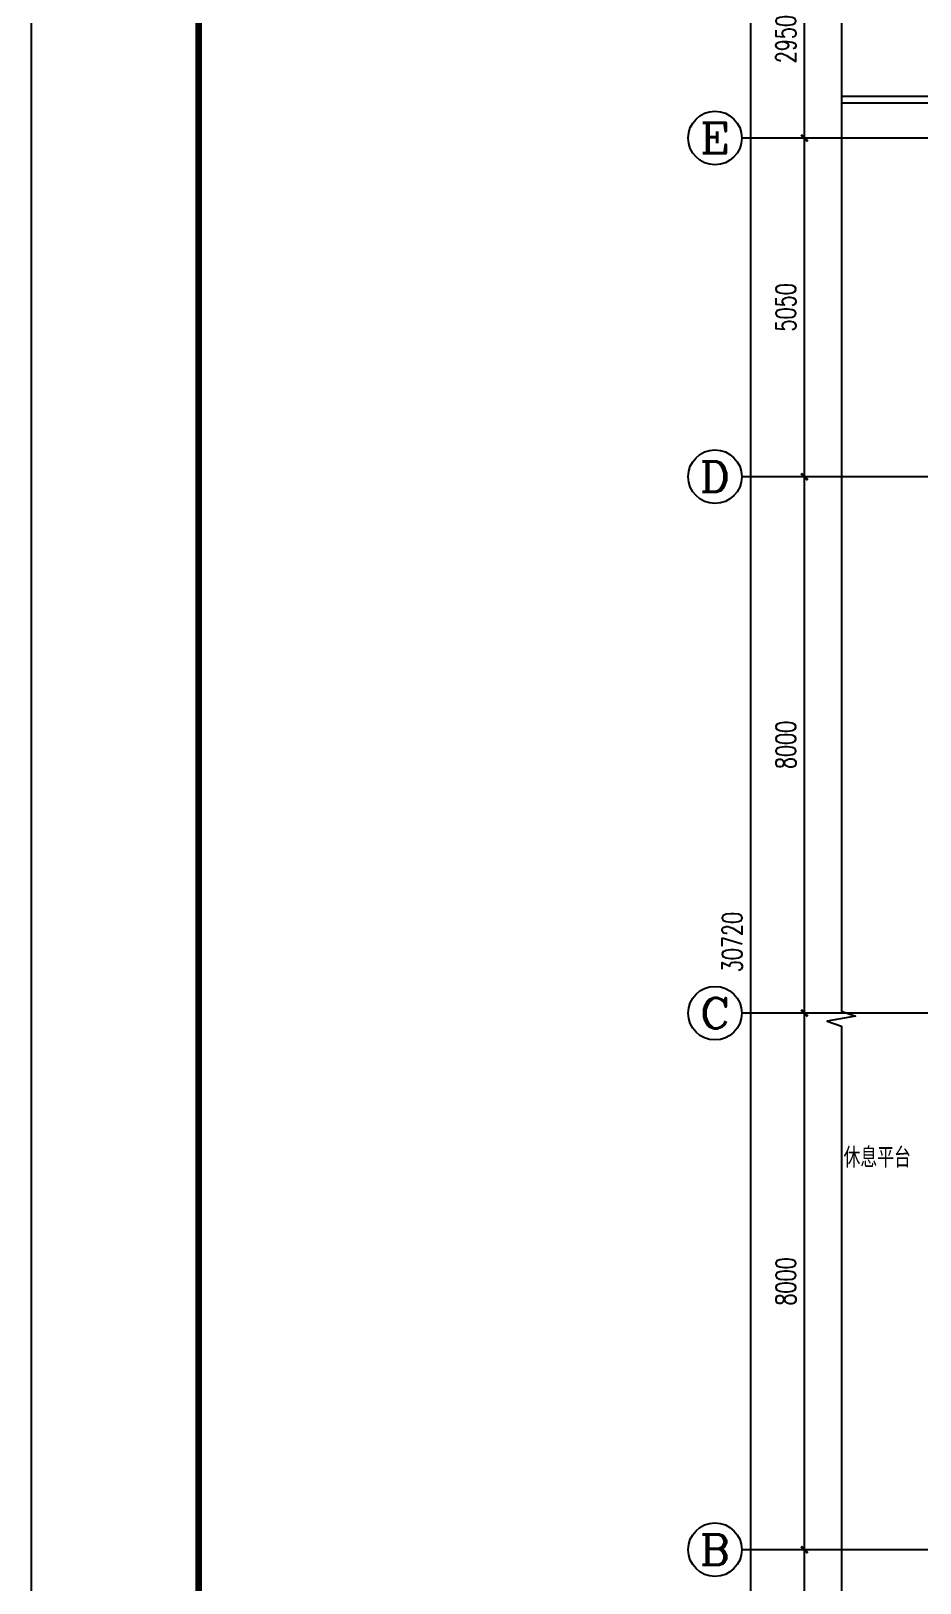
# Model space of a CAD drawing. Extents: x 2297255 to 2381355, y -608375 to -364775.
# Drawn here: x 2297255 to 2310503, y -522430 to -499288 of the extents above; entities that cross this region are included whole.
import ezdxf
from ezdxf.enums import TextEntityAlignment as Align

# ---------------------------------------------------------------- set-up
doc = ezdxf.new("R2010")
doc.units = 0
doc.header["$LTSCALE"] = 1000
doc.header["$MEASUREMENT"] = 0
doc.layers.add('A-FLOR-IDEN', color=7, linetype='Continuous', lineweight=20)
for name, color, linetype in [('AXIS', 3, 'Continuous'), ('AXIS_TEXT', 7, 'Continuous'), ('DIM_SYMB', 3, 'Continuous'), ('PUB_DIM', 3, 'Continuous'), ('TK', 4, 'Continuous')]:
    doc.layers.add(name, color=color, linetype=linetype)
doc.styles.add('_TCH_AXIS', font='COMPLEX', dxfattribs={"bigfont": 'GBCBIG'})
doc.styles.add('_TCH_DIM_T3', font='SIMPLEX', dxfattribs={"width": 0.705882, "bigfont": 'GBCBIG'})
doc.styles.add('COMPLEX', font='COMPLEX')
doc.styles.add('HZTXT1', font='romans.shx', dxfattribs={"width": 0.7, "bigfont": 'GBHZFS.SHX'})
doc.styles.add('ROS', font='simhei.ttf', dxfattribs={"width": 0.7})
doc.styles.get("Standard").update_dxf_attribs({"font": 'gbenor.shx', "bigfont": 'gbcbig.shx'})
doc.dimstyles.new('_TCH_ARCH&&100', dxfattribs={"dimtxt": 297.5, "dimasz": 100, "dimexe": 250, "dimexo": 300, "dimgap": 126.25, "dimtad": 1, "dimdec": 0, "dimzin": 0, "dimdsep": 46, "dimtxsty": '_TCH_DIM_T3', "dimblk": 'ARCHTICK', "dimcen": 0.09, "dimclrt": 7, "dimazin": 2, "dimtfac": 1, "dimtdec": 0, "dimtix": 1, "dimtmove": 2, "dimatfit": 3, "dimfxl": 30, "dimtolj": 1, "dimtzin": 0, "dimarcsym": 0})

# ---------------------------------------------------------------- blocks, each defined once
blk = doc.blocks.new('_ArchTick')
at = {"color": 0, "linetype": 'ByBlock', "const_width": 0.4}
blk.add_lwpolyline([(-0.5, -0.5), (0.5, 0.5)], dxfattribs=at)
blk = doc.blocks.new('*D32')
at = {"layer": 'Defpoints', "color": 0, "transparency": 16777216}
for p in [(-37568, 22506), (-36236, 22506), (-36236, 19556)]:
    blk.add_point(p, dxfattribs=at)
at = {"layer": 'PUB_DIM', "color": 0, "lineweight": -2, "transparency": 16777216}
for p, q in [((-36536, 22506), (-37818, 22506)), ((-37568, 19556), (-37568, 22506)), ((-36536, 19556), (-37818, 19556))]:
    blk.add_line(p, q, dxfattribs=at)
at = {"layer": 'PUB_DIM', "color": 0, "lineweight": -2, "transparency": 16777216, "xscale": 100, "yscale": 100, "zscale": 100}
for p, rotation in [((-37568, 22506), 90), ((-37568, 19556), 270)]:
    blk.add_blockref('_ArchTick', p, dxfattribs=dict(at, rotation=rotation))
at = {"layer": 'PUB_DIM', "color": 7, "transparency": 16777216, "insert": (-37843, 21031), "char_height": 297.5, "attachment_point": 5, "rotation": 90, "style": '_TCH_DIM_T3'}
blk.add_mtext('\\A1;2950', dxfattribs=at)
blk = doc.blocks.new('*D33')
at = {"layer": 'Defpoints', "color": 0, "transparency": 16777216}
for p in [(-37568, 19556), (-36236, 19556), (-36236, 14506)]:
    blk.add_point(p, dxfattribs=at)
at = {"layer": 'PUB_DIM', "color": 0, "lineweight": -2, "transparency": 16777216}
for p, q in [((-36536, 19556), (-37818, 19556)), ((-37568, 14506), (-37568, 19556)), ((-36536, 14506), (-37818, 14506))]:
    blk.add_line(p, q, dxfattribs=at)
at = {"layer": 'PUB_DIM', "color": 0, "lineweight": -2, "transparency": 16777216, "xscale": 100, "yscale": 100, "zscale": 100}
for p, rotation in [((-37568, 19556), 90), ((-37568, 14506), 270)]:
    blk.add_blockref('_ArchTick', p, dxfattribs=dict(at, rotation=rotation))
at = {"layer": 'PUB_DIM', "color": 7, "transparency": 16777216, "insert": (-37843, 17031), "char_height": 297.5, "attachment_point": 5, "rotation": 90, "style": '_TCH_DIM_T3'}
blk.add_mtext('\\A1;5050', dxfattribs=at)
blk = doc.blocks.new('*D34')
at = {"layer": 'Defpoints', "color": 0, "transparency": 16777216}
for p in [(-37568, 14506), (-36236, 14506), (-36236, 6506)]:
    blk.add_point(p, dxfattribs=at)
at = {"layer": 'PUB_DIM', "color": 0, "lineweight": -2, "transparency": 16777216}
for p, q in [((-36536, 14506), (-37818, 14506)), ((-37568, 6506), (-37568, 14506)), ((-36536, 6506), (-37818, 6506))]:
    blk.add_line(p, q, dxfattribs=at)
at = {"layer": 'PUB_DIM', "color": 0, "lineweight": -2, "transparency": 16777216, "xscale": 100, "yscale": 100, "zscale": 100}
for p, rotation in [((-37568, 14506), 90), ((-37568, 6506), 270)]:
    blk.add_blockref('_ArchTick', p, dxfattribs=dict(at, rotation=rotation))
at = {"layer": 'PUB_DIM', "color": 7, "transparency": 16777216, "insert": (-37843, 10506), "char_height": 297.5, "attachment_point": 5, "rotation": 90, "style": '_TCH_DIM_T3'}
blk.add_mtext('\\A1;8000', dxfattribs=at)
blk = doc.blocks.new('*D35')
at = {"layer": 'Defpoints', "color": 0, "transparency": 16777216}
for p in [(-37568, 6506), (-36236, 6506), (-36236, -1494)]:
    blk.add_point(p, dxfattribs=at)
at = {"layer": 'PUB_DIM', "color": 0, "lineweight": -2, "transparency": 16777216}
for p, q in [((-36536, 6506), (-37818, 6506)), ((-37568, -1494), (-37568, 6506)), ((-36536, -1494), (-37818, -1494))]:
    blk.add_line(p, q, dxfattribs=at)
at = {"layer": 'PUB_DIM', "color": 0, "lineweight": -2, "transparency": 16777216, "xscale": 100, "yscale": 100, "zscale": 100}
for p, rotation in [((-37568, 6506), 90), ((-37568, -1494), 270)]:
    blk.add_blockref('_ArchTick', p, dxfattribs=dict(at, rotation=rotation))
at = {"layer": 'PUB_DIM', "color": 7, "transparency": 16777216, "insert": (-37843, 2506), "char_height": 297.5, "attachment_point": 5, "rotation": 90, "style": '_TCH_DIM_T3'}
blk.add_mtext('\\A1;8000', dxfattribs=at)
blk = doc.blocks.new('*D36')
at = {"layer": 'Defpoints', "color": 0, "transparency": 16777216}
for p in [(-37568, -1494), (-36236, -1494), (-36236, -7494)]:
    blk.add_point(p, dxfattribs=at)
at = {"layer": 'PUB_DIM', "color": 0, "lineweight": -2, "transparency": 16777216}
for p, q in [((-36536, -1494), (-37818, -1494)), ((-37568, -7494), (-37568, -1494)), ((-36536, -7494), (-37818, -7494))]:
    blk.add_line(p, q, dxfattribs=at)
at = {"layer": 'PUB_DIM', "color": 0, "lineweight": -2, "transparency": 16777216, "xscale": 100, "yscale": 100, "zscale": 100}
for p, rotation in [((-37568, -1494), 90), ((-37568, -7494), 270)]:
    blk.add_blockref('_ArchTick', p, dxfattribs=dict(at, rotation=rotation))
at = {"layer": 'PUB_DIM', "color": 7, "transparency": 16777216, "insert": (-37843, -4494), "char_height": 297.5, "attachment_point": 5, "rotation": 90, "style": '_TCH_DIM_T3'}
blk.add_mtext('\\A1;6000', dxfattribs=at)
blk = doc.blocks.new('*D38')
at = {"layer": 'Defpoints', "color": 0, "transparency": 16777216}
for p in [(-38368, 22926), (-37177, 22926), (-37177, -7794)]:
    blk.add_point(p, dxfattribs=at)
at = {"layer": 'PUB_DIM', "color": 0, "lineweight": -2, "transparency": 16777216}
for p, q in [((-37477, 22926), (-38618, 22926)), ((-38368, -7794), (-38368, 22926)), ((-37477, -7794), (-38618, -7794))]:
    blk.add_line(p, q, dxfattribs=at)
at = {"layer": 'PUB_DIM', "color": 0, "lineweight": -2, "transparency": 16777216, "xscale": 100, "yscale": 100, "zscale": 100}
for p, rotation in [((-38368, 22926), 90), ((-38368, -7794), 270)]:
    blk.add_blockref('_ArchTick', p, dxfattribs=dict(at, rotation=rotation))
at = {"layer": 'PUB_DIM', "color": 7, "transparency": 16777216, "insert": (-38643, 7566), "char_height": 297.5, "attachment_point": 5, "rotation": 90, "style": '_TCH_DIM_T3'}
blk.add_mtext('\\A1;30720', dxfattribs=at)
blk = doc.blocks.new('*D179')
at = {"layer": 'Defpoints', "color": 0, "transparency": 16777216}
for p in [(-37568, 22506), (-36236, 22506), (-36236, 19556)]:
    blk.add_point(p, dxfattribs=at)
at = {"layer": 'PUB_DIM', "color": 0, "lineweight": -2, "transparency": 16777216}
for p, q in [((-36536, 22506), (-37818, 22506)), ((-37568, 19556), (-37568, 22506)), ((-36536, 19556), (-37818, 19556))]:
    blk.add_line(p, q, dxfattribs=at)
at = {"layer": 'PUB_DIM', "color": 0, "lineweight": -2, "transparency": 16777216, "xscale": 100, "yscale": 100, "zscale": 100}
for p, rotation in [((-37568, 22506), 90), ((-37568, 19556), 270)]:
    blk.add_blockref('_ArchTick', p, dxfattribs=dict(at, rotation=rotation))
at = {"layer": 'PUB_DIM', "color": 7, "transparency": 16777216, "insert": (-37843, 21031), "char_height": 297.5, "attachment_point": 5, "rotation": 90, "style": '_TCH_DIM_T3'}
blk.add_mtext('\\A1;2950', dxfattribs=at)
blk = doc.blocks.new('*D180')
at = {"layer": 'Defpoints', "color": 0, "transparency": 16777216}
for p in [(-37568, 19556), (-36236, 19556), (-36236, 14506)]:
    blk.add_point(p, dxfattribs=at)
at = {"layer": 'PUB_DIM', "color": 0, "lineweight": -2, "transparency": 16777216}
for p, q in [((-36536, 19556), (-37818, 19556)), ((-37568, 14506), (-37568, 19556)), ((-36536, 14506), (-37818, 14506))]:
    blk.add_line(p, q, dxfattribs=at)
at = {"layer": 'PUB_DIM', "color": 0, "lineweight": -2, "transparency": 16777216, "xscale": 100, "yscale": 100, "zscale": 100}
for p, rotation in [((-37568, 19556), 90), ((-37568, 14506), 270)]:
    blk.add_blockref('_ArchTick', p, dxfattribs=dict(at, rotation=rotation))
at = {"layer": 'PUB_DIM', "color": 7, "transparency": 16777216, "insert": (-37843, 17031), "char_height": 297.5, "attachment_point": 5, "rotation": 90, "style": '_TCH_DIM_T3'}
blk.add_mtext('\\A1;5050', dxfattribs=at)
blk = doc.blocks.new('*D181')
at = {"layer": 'Defpoints', "color": 0, "transparency": 16777216}
for p in [(-37568, 14506), (-36236, 14506), (-36236, 6506)]:
    blk.add_point(p, dxfattribs=at)
at = {"layer": 'PUB_DIM', "color": 0, "lineweight": -2, "transparency": 16777216}
for p, q in [((-36536, 14506), (-37818, 14506)), ((-37568, 6506), (-37568, 14506)), ((-36536, 6506), (-37818, 6506))]:
    blk.add_line(p, q, dxfattribs=at)
at = {"layer": 'PUB_DIM', "color": 0, "lineweight": -2, "transparency": 16777216, "xscale": 100, "yscale": 100, "zscale": 100}
for p, rotation in [((-37568, 14506), 90), ((-37568, 6506), 270)]:
    blk.add_blockref('_ArchTick', p, dxfattribs=dict(at, rotation=rotation))
at = {"layer": 'PUB_DIM', "color": 7, "transparency": 16777216, "insert": (-37843, 10506), "char_height": 297.5, "attachment_point": 5, "rotation": 90, "style": '_TCH_DIM_T3'}
blk.add_mtext('\\A1;8000', dxfattribs=at)
blk = doc.blocks.new('*D182')
at = {"layer": 'Defpoints', "color": 0, "transparency": 16777216}
for p in [(-37568, 6506), (-36236, 6506), (-36236, -1494)]:
    blk.add_point(p, dxfattribs=at)
at = {"layer": 'PUB_DIM', "color": 0, "lineweight": -2, "transparency": 16777216}
for p, q in [((-36536, 6506), (-37818, 6506)), ((-37568, -1494), (-37568, 6506)), ((-36536, -1494), (-37818, -1494))]:
    blk.add_line(p, q, dxfattribs=at)
at = {"layer": 'PUB_DIM', "color": 0, "lineweight": -2, "transparency": 16777216, "xscale": 100, "yscale": 100, "zscale": 100}
for p, rotation in [((-37568, 6506), 90), ((-37568, -1494), 270)]:
    blk.add_blockref('_ArchTick', p, dxfattribs=dict(at, rotation=rotation))
at = {"layer": 'PUB_DIM', "color": 7, "transparency": 16777216, "insert": (-37843, 2506), "char_height": 297.5, "attachment_point": 5, "rotation": 90, "style": '_TCH_DIM_T3'}
blk.add_mtext('\\A1;8000', dxfattribs=at)
blk = doc.blocks.new('*D183')
at = {"layer": 'Defpoints', "color": 0, "transparency": 16777216}
for p in [(-37568, -1494), (-36236, -1494), (-36236, -7494)]:
    blk.add_point(p, dxfattribs=at)
at = {"layer": 'PUB_DIM', "color": 0, "lineweight": -2, "transparency": 16777216}
for p, q in [((-36536, -1494), (-37818, -1494)), ((-37568, -7494), (-37568, -1494)), ((-36536, -7494), (-37818, -7494))]:
    blk.add_line(p, q, dxfattribs=at)
at = {"layer": 'PUB_DIM', "color": 0, "lineweight": -2, "transparency": 16777216, "xscale": 100, "yscale": 100, "zscale": 100}
for p, rotation in [((-37568, -1494), 90), ((-37568, -7494), 270)]:
    blk.add_blockref('_ArchTick', p, dxfattribs=dict(at, rotation=rotation))
at = {"layer": 'PUB_DIM', "color": 7, "transparency": 16777216, "insert": (-37843, -4494), "char_height": 297.5, "attachment_point": 5, "rotation": 90, "style": '_TCH_DIM_T3'}
blk.add_mtext('\\A1;6000', dxfattribs=at)
blk = doc.blocks.new('*D185')
at = {"layer": 'Defpoints', "color": 0, "transparency": 16777216}
for p in [(-38368, 22926), (-37177, 22926), (-37177, -7794)]:
    blk.add_point(p, dxfattribs=at)
at = {"layer": 'PUB_DIM', "color": 0, "lineweight": -2, "transparency": 16777216}
for p, q in [((-37477, 22926), (-38618, 22926)), ((-38368, -7794), (-38368, 22926)), ((-37477, -7794), (-38618, -7794))]:
    blk.add_line(p, q, dxfattribs=at)
at = {"layer": 'PUB_DIM', "color": 0, "lineweight": -2, "transparency": 16777216, "xscale": 100, "yscale": 100, "zscale": 100}
for p, rotation in [((-38368, 22926), 90), ((-38368, -7794), 270)]:
    blk.add_blockref('_ArchTick', p, dxfattribs=dict(at, rotation=rotation))
at = {"layer": 'PUB_DIM', "color": 7, "transparency": 16777216, "insert": (-38643, 7566), "char_height": 297.5, "attachment_point": 5, "rotation": 90, "style": '_TCH_DIM_T3'}
blk.add_mtext('\\A1;30720', dxfattribs=at)
blk = doc.blocks.new('*D326')
at = {"layer": 'Defpoints', "color": 0, "transparency": 16777216}
for p in [(-37568, 22506), (-36236, 22506), (-36236, 19556)]:
    blk.add_point(p, dxfattribs=at)
at = {"layer": 'PUB_DIM', "color": 0, "lineweight": -2, "transparency": 16777216}
for p, q in [((-36536, 22506), (-37818, 22506)), ((-37568, 19556), (-37568, 22506)), ((-36536, 19556), (-37818, 19556))]:
    blk.add_line(p, q, dxfattribs=at)
at = {"layer": 'PUB_DIM', "color": 0, "lineweight": -2, "transparency": 16777216, "xscale": 100, "yscale": 100, "zscale": 100}
for p, rotation in [((-37568, 22506), 90), ((-37568, 19556), 270)]:
    blk.add_blockref('_ArchTick', p, dxfattribs=dict(at, rotation=rotation))
at = {"layer": 'PUB_DIM', "color": 7, "transparency": 16777216, "insert": (-37843, 21031), "char_height": 297.5, "attachment_point": 5, "rotation": 90, "style": '_TCH_DIM_T3'}
blk.add_mtext('\\A1;2950', dxfattribs=at)
blk = doc.blocks.new('*D327')
at = {"layer": 'Defpoints', "color": 0, "transparency": 16777216}
for p in [(-37568, 19556), (-36236, 19556), (-36236, 14506)]:
    blk.add_point(p, dxfattribs=at)
at = {"layer": 'PUB_DIM', "color": 0, "lineweight": -2, "transparency": 16777216}
for p, q in [((-36536, 19556), (-37818, 19556)), ((-37568, 14506), (-37568, 19556)), ((-36536, 14506), (-37818, 14506))]:
    blk.add_line(p, q, dxfattribs=at)
at = {"layer": 'PUB_DIM', "color": 0, "lineweight": -2, "transparency": 16777216, "xscale": 100, "yscale": 100, "zscale": 100}
for p, rotation in [((-37568, 19556), 90), ((-37568, 14506), 270)]:
    blk.add_blockref('_ArchTick', p, dxfattribs=dict(at, rotation=rotation))
at = {"layer": 'PUB_DIM', "color": 7, "transparency": 16777216, "insert": (-37843, 17031), "char_height": 297.5, "attachment_point": 5, "rotation": 90, "style": '_TCH_DIM_T3'}
blk.add_mtext('\\A1;5050', dxfattribs=at)
blk = doc.blocks.new('*D328')
at = {"layer": 'Defpoints', "color": 0, "transparency": 16777216}
for p in [(-37568, 14506), (-36236, 14506), (-36236, 6506)]:
    blk.add_point(p, dxfattribs=at)
at = {"layer": 'PUB_DIM', "color": 0, "lineweight": -2, "transparency": 16777216}
for p, q in [((-36536, 14506), (-37818, 14506)), ((-37568, 6506), (-37568, 14506)), ((-36536, 6506), (-37818, 6506))]:
    blk.add_line(p, q, dxfattribs=at)
at = {"layer": 'PUB_DIM', "color": 0, "lineweight": -2, "transparency": 16777216, "xscale": 100, "yscale": 100, "zscale": 100}
for p, rotation in [((-37568, 14506), 90), ((-37568, 6506), 270)]:
    blk.add_blockref('_ArchTick', p, dxfattribs=dict(at, rotation=rotation))
at = {"layer": 'PUB_DIM', "color": 7, "transparency": 16777216, "insert": (-37843, 10506), "char_height": 297.5, "attachment_point": 5, "rotation": 90, "style": '_TCH_DIM_T3'}
blk.add_mtext('\\A1;8000', dxfattribs=at)
blk = doc.blocks.new('*D329')
at = {"layer": 'Defpoints', "color": 0, "transparency": 16777216}
for p in [(-37568, 6506), (-36236, 6506), (-36236, -1494)]:
    blk.add_point(p, dxfattribs=at)
at = {"layer": 'PUB_DIM', "color": 0, "lineweight": -2, "transparency": 16777216}
for p, q in [((-36536, 6506), (-37818, 6506)), ((-37568, -1494), (-37568, 6506)), ((-36536, -1494), (-37818, -1494))]:
    blk.add_line(p, q, dxfattribs=at)
at = {"layer": 'PUB_DIM', "color": 0, "lineweight": -2, "transparency": 16777216, "xscale": 100, "yscale": 100, "zscale": 100}
for p, rotation in [((-37568, 6506), 90), ((-37568, -1494), 270)]:
    blk.add_blockref('_ArchTick', p, dxfattribs=dict(at, rotation=rotation))
at = {"layer": 'PUB_DIM', "color": 7, "transparency": 16777216, "insert": (-37843, 2506), "char_height": 297.5, "attachment_point": 5, "rotation": 90, "style": '_TCH_DIM_T3'}
blk.add_mtext('\\A1;8000', dxfattribs=at)
blk = doc.blocks.new('*D330')
at = {"layer": 'Defpoints', "color": 0, "transparency": 16777216}
for p in [(-37568, -1494), (-36236, -1494), (-36236, -7494)]:
    blk.add_point(p, dxfattribs=at)
at = {"layer": 'PUB_DIM', "color": 0, "lineweight": -2, "transparency": 16777216}
for p, q in [((-36536, -1494), (-37818, -1494)), ((-37568, -7494), (-37568, -1494)), ((-36536, -7494), (-37818, -7494))]:
    blk.add_line(p, q, dxfattribs=at)
at = {"layer": 'PUB_DIM', "color": 0, "lineweight": -2, "transparency": 16777216, "xscale": 100, "yscale": 100, "zscale": 100}
for p, rotation in [((-37568, -1494), 90), ((-37568, -7494), 270)]:
    blk.add_blockref('_ArchTick', p, dxfattribs=dict(at, rotation=rotation))
at = {"layer": 'PUB_DIM', "color": 7, "transparency": 16777216, "insert": (-37843, -4494), "char_height": 297.5, "attachment_point": 5, "rotation": 90, "style": '_TCH_DIM_T3'}
blk.add_mtext('\\A1;6000', dxfattribs=at)
blk = doc.blocks.new('*D332')
at = {"layer": 'Defpoints', "color": 0, "transparency": 16777216}
for p in [(-38368, 22926), (-37177, 22926), (-37177, -7794)]:
    blk.add_point(p, dxfattribs=at)
at = {"layer": 'PUB_DIM', "color": 0, "lineweight": -2, "transparency": 16777216}
for p, q in [((-37477, 22926), (-38618, 22926)), ((-38368, -7794), (-38368, 22926)), ((-37477, -7794), (-38618, -7794))]:
    blk.add_line(p, q, dxfattribs=at)
at = {"layer": 'PUB_DIM', "color": 0, "lineweight": -2, "transparency": 16777216, "xscale": 100, "yscale": 100, "zscale": 100}
for p, rotation in [((-38368, 22926), 90), ((-38368, -7794), 270)]:
    blk.add_blockref('_ArchTick', p, dxfattribs=dict(at, rotation=rotation))
at = {"layer": 'PUB_DIM', "color": 7, "transparency": 16777216, "insert": (-38643, 7566), "char_height": 297.5, "attachment_point": 5, "rotation": 90, "style": '_TCH_DIM_T3'}
blk.add_mtext('\\A1;30720', dxfattribs=at)
blk = doc.blocks.new('*D510')
at = {"layer": 'Defpoints', "color": 0, "transparency": 16777216}
for p in [(-37568, 22506), (-36236, 22506), (-36236, 19556)]:
    blk.add_point(p, dxfattribs=at)
at = {"layer": 'PUB_DIM', "color": 0, "lineweight": -2, "transparency": 16777216}
for p, q in [((-36536, 22506), (-37818, 22506)), ((-37568, 19556), (-37568, 22506)), ((-36536, 19556), (-37818, 19556))]:
    blk.add_line(p, q, dxfattribs=at)
at = {"layer": 'PUB_DIM', "color": 0, "lineweight": -2, "transparency": 16777216, "xscale": 100, "yscale": 100, "zscale": 100}
for p, rotation in [((-37568, 22506), 90), ((-37568, 19556), 270)]:
    blk.add_blockref('_ArchTick', p, dxfattribs=dict(at, rotation=rotation))
at = {"layer": 'PUB_DIM', "color": 7, "transparency": 16777216, "insert": (-37843, 21031), "char_height": 297.5, "attachment_point": 5, "rotation": 90, "style": '_TCH_DIM_T3'}
blk.add_mtext('\\A1;2950', dxfattribs=at)
blk = doc.blocks.new('*D511')
at = {"layer": 'Defpoints', "color": 0, "transparency": 16777216}
for p in [(-37568, 19556), (-36236, 19556), (-36236, 14506)]:
    blk.add_point(p, dxfattribs=at)
at = {"layer": 'PUB_DIM', "color": 0, "lineweight": -2, "transparency": 16777216}
for p, q in [((-36536, 19556), (-37818, 19556)), ((-37568, 14506), (-37568, 19556)), ((-36536, 14506), (-37818, 14506))]:
    blk.add_line(p, q, dxfattribs=at)
at = {"layer": 'PUB_DIM', "color": 0, "lineweight": -2, "transparency": 16777216, "xscale": 100, "yscale": 100, "zscale": 100}
for p, rotation in [((-37568, 19556), 90), ((-37568, 14506), 270)]:
    blk.add_blockref('_ArchTick', p, dxfattribs=dict(at, rotation=rotation))
at = {"layer": 'PUB_DIM', "color": 7, "transparency": 16777216, "insert": (-37843, 17031), "char_height": 297.5, "attachment_point": 5, "rotation": 90, "style": '_TCH_DIM_T3'}
blk.add_mtext('\\A1;5050', dxfattribs=at)
blk = doc.blocks.new('*D512')
at = {"layer": 'Defpoints', "color": 0, "transparency": 16777216}
for p in [(-37568, 14506), (-36236, 14506), (-36236, 6506)]:
    blk.add_point(p, dxfattribs=at)
at = {"layer": 'PUB_DIM', "color": 0, "lineweight": -2, "transparency": 16777216}
for p, q in [((-36536, 14506), (-37818, 14506)), ((-37568, 6506), (-37568, 14506)), ((-36536, 6506), (-37818, 6506))]:
    blk.add_line(p, q, dxfattribs=at)
at = {"layer": 'PUB_DIM', "color": 0, "lineweight": -2, "transparency": 16777216, "xscale": 100, "yscale": 100, "zscale": 100}
for p, rotation in [((-37568, 14506), 90), ((-37568, 6506), 270)]:
    blk.add_blockref('_ArchTick', p, dxfattribs=dict(at, rotation=rotation))
at = {"layer": 'PUB_DIM', "color": 7, "transparency": 16777216, "insert": (-37843, 10506), "char_height": 297.5, "attachment_point": 5, "rotation": 90, "style": '_TCH_DIM_T3'}
blk.add_mtext('\\A1;8000', dxfattribs=at)
blk = doc.blocks.new('*D513')
at = {"layer": 'Defpoints', "color": 0, "transparency": 16777216}
for p in [(-37568, 6506), (-36236, 6506), (-36236, -1494)]:
    blk.add_point(p, dxfattribs=at)
at = {"layer": 'PUB_DIM', "color": 0, "lineweight": -2, "transparency": 16777216}
for p, q in [((-36536, 6506), (-37818, 6506)), ((-37568, -1494), (-37568, 6506)), ((-36536, -1494), (-37818, -1494))]:
    blk.add_line(p, q, dxfattribs=at)
at = {"layer": 'PUB_DIM', "color": 0, "lineweight": -2, "transparency": 16777216, "xscale": 100, "yscale": 100, "zscale": 100}
for p, rotation in [((-37568, 6506), 90), ((-37568, -1494), 270)]:
    blk.add_blockref('_ArchTick', p, dxfattribs=dict(at, rotation=rotation))
at = {"layer": 'PUB_DIM', "color": 7, "transparency": 16777216, "insert": (-37843, 2506), "char_height": 297.5, "attachment_point": 5, "rotation": 90, "style": '_TCH_DIM_T3'}
blk.add_mtext('\\A1;8000', dxfattribs=at)
blk = doc.blocks.new('*D514')
at = {"layer": 'Defpoints', "color": 0, "transparency": 16777216}
for p in [(-37568, -1494), (-36236, -1494), (-36236, -7494)]:
    blk.add_point(p, dxfattribs=at)
at = {"layer": 'PUB_DIM', "color": 0, "lineweight": -2, "transparency": 16777216}
for p, q in [((-36536, -1494), (-37818, -1494)), ((-37568, -7494), (-37568, -1494)), ((-36536, -7494), (-37818, -7494))]:
    blk.add_line(p, q, dxfattribs=at)
at = {"layer": 'PUB_DIM', "color": 0, "lineweight": -2, "transparency": 16777216, "xscale": 100, "yscale": 100, "zscale": 100}
for p, rotation in [((-37568, -1494), 90), ((-37568, -7494), 270)]:
    blk.add_blockref('_ArchTick', p, dxfattribs=dict(at, rotation=rotation))
at = {"layer": 'PUB_DIM', "color": 7, "transparency": 16777216, "insert": (-37843, -4494), "char_height": 297.5, "attachment_point": 5, "rotation": 90, "style": '_TCH_DIM_T3'}
blk.add_mtext('\\A1;6000', dxfattribs=at)
blk = doc.blocks.new('*D516')
at = {"layer": 'Defpoints', "color": 0, "transparency": 16777216}
for p in [(-38368, 22926), (-37177, 22926), (-37177, -7794)]:
    blk.add_point(p, dxfattribs=at)
at = {"layer": 'PUB_DIM', "color": 0, "lineweight": -2, "transparency": 16777216}
for p, q in [((-37477, 22926), (-38618, 22926)), ((-38368, -7794), (-38368, 22926)), ((-37477, -7794), (-38618, -7794))]:
    blk.add_line(p, q, dxfattribs=at)
at = {"layer": 'PUB_DIM', "color": 0, "lineweight": -2, "transparency": 16777216, "xscale": 100, "yscale": 100, "zscale": 100}
for p, rotation in [((-38368, 22926), 90), ((-38368, -7794), 270)]:
    blk.add_blockref('_ArchTick', p, dxfattribs=dict(at, rotation=rotation))
at = {"layer": 'PUB_DIM', "color": 7, "transparency": 16777216, "insert": (-38643, 7566), "char_height": 297.5, "attachment_point": 5, "rotation": 90, "style": '_TCH_DIM_T3'}
blk.add_mtext('\\A1;30720', dxfattribs=at)
blk = doc.blocks.new('_AXISO')
blk.add_circle((0, 0), 0.5)
at = {"layer": 'AXIS_TEXT', "style": 'COMPLEX', "width": 1.041667}
blk.add_attdef('A', text='', height=0.56, dxfattribs=at).set_placement((-0.25, -0.28), (0.25, -0.28), align=Align.FIT)
blk = doc.blocks.new('*U579')
at = {"color": 3}
blk.add_lwpolyline([(-84100, 0), (0, 0), (0, 59400), (-84100, 59400)], close=True, dxfattribs=at)
at = {"color": 3, "const_width": 100}
blk.add_lwpolyline([(-81600, 1000), (-1000, 1000), (-1000, 58400), (-81600, 58400)], close=True, dxfattribs=at)
at = {"layer": 'TK', "color": 4, "style": 'HZTXT1'}
for tag, height, width, p in [('项目负责1', 400, 0.6, (-4500, 19196)), ('项目负责2', 400, 0.6, (-4500, 18296)), ('专责', 400, 0.6, (-4500, 17396)), ('审定', 400, 0.6, (-4500, 16496)), ('审核', 400, 0.6, (-4500, 15596)), ('校对', 400, 0.6, (-4500, 14696)), ('设计', 400, 0.6, (-4500, 13796)), ('绘图', 400, 0.6, (-4500, 12896)), ('建设单位', 450, 0.6, (-4500, 11050)), ('工号', 400, 0.5, (-5501, 3507)), ('版次', 400, 0.7, (-2138, 3498)), ('阶段', 400, 0.7, (-2138, 2498)), ('比例', 400, 0.7, (-5491, 1513)), ('日期', 400, 0.7, (-2138, 1498))]:
    blk.add_attdef(tag, text='', height=height, dxfattribs=dict(at, width=width)).set_placement(p, align=Align.MIDDLE)
at = {"layer": 'TK', "color": 1, "lineweight": -3, "style": 'HZTXT1', "width": 0.6}
blk.add_attdef('工程名称', text='', height=450, dxfattribs=at).set_placement((-4500, 9050), align=Align.MIDDLE)
at = {"layer": 'TK', "color": 4, "lineweight": -3, "style": 'HZTXT1', "width": 0.6}
blk.add_attdef('子项名称', text='', height=450, dxfattribs=at).set_placement((-4500, 7050), align=Align.MIDDLE)
at = {"layer": 'TK', "color": 1, "lineweight": -3, "width": 0.6, "flags": 104}
blk.add_attdef('图名', text='', height=400, dxfattribs=at).set_placement((-4558, 4958), align=Align.MIDDLE_CENTER)
at = {"layer": 'TK', "color": 1, "style": 'HZTXT1', "width": 0.7}
blk.add_attdef('图号', text='', height=400, dxfattribs=at).set_placement((-5491, 2513), align=Align.MIDDLE)
blk = doc.blocks.new('A$C67117B41')
for p, q in [((-35120.9, 20176.2), (-37016.9, 20176.2)), ((-35120.9, 20076.2), (-37016.9, 20076.2))]:
    blk.add_line(p, q)
at = {"layer": 'AXIS'}
for p, q in [((-34500.9, 19556.2), (-38500.9, 19556.2)), ((-34500.9, 14506.2), (-38500.9, 14506.2)), ((-34500.9, 6506.2), (-38500.9, 6506.2)), ((-34500.9, -1493.8), (-38500.9, -1493.8))]:
    blk.add_line(p, q, dxfattribs=at)
at = {"layer": 'DIM_SYMB'}
blk.add_lwpolyline([(-37016.9, 23293), (-37016.9, 6537.4), (-36806.9, 6461), (-37226.9, 6386.9), (-37016.9, 6312.4), (-37016.9, -10443.2)], dxfattribs=at)
at = {"layer": 'AXIS'}
ref = blk.add_blockref('_AXISO', (-38900.9, 19556.2), dxfattribs=dict(at, xscale=800, yscale=800, zscale=800))
ref.add_attrib('A', 'E', dxfattribs={"layer": 'AXIS_TEXT', "height": 452.5, "style": '_TCH_AXIS', "width": 1.3125}).set_placement((-39127.1, 19330), (-38674.6, 19330), align=Align.FIT)
ref = blk.add_blockref('_AXISO', (-38900.9, 14506.2), dxfattribs=dict(at, xscale=800, yscale=800, zscale=800))
ref.add_attrib('A', 'D', dxfattribs={"layer": 'AXIS_TEXT', "height": 452.5, "style": '_TCH_AXIS', "width": 1.235294}).set_placement((-39127.1, 14280), (-38674.6, 14280), align=Align.FIT)
ref = blk.add_blockref('_AXISO', (-38900.9, 6506.2), dxfattribs=dict(at, xscale=800, yscale=800, zscale=800))
ref.add_attrib('A', 'C', dxfattribs={"layer": 'AXIS_TEXT', "height": 452.5, "style": '_TCH_AXIS', "width": 1.4}).set_placement((-39127.1, 6280), (-38674.6, 6280), align=Align.FIT)
ref = blk.add_blockref('_AXISO', (-38900.9, -1493.8), dxfattribs=dict(at, xscale=800, yscale=800, zscale=800))
ref.add_attrib('A', 'B', dxfattribs={"layer": 'AXIS_TEXT', "height": 452.5, "style": '_TCH_AXIS', "width": 1.235294}).set_placement((-39127.1, -1720), (-38674.6, -1720), align=Align.FIT)
at = {"layer": 'A-FLOR-IDEN', "style": 'ROS', "width": 0.7}
blk.add_text('休息平台', height=262.87, dxfattribs=at).set_placement((-36985.3, 4232.7))
at = {"layer": 'PUB_DIM'}
for p1, p2, distance, picture, middle in [((-37177.2, -7793.8), (-37177.2, 22926.2), 1190.9, '*D38', (-38643.1, 7566.2)), ((-37177.2, -7793.8), (-37177.2, 22926.2), 1190.9, '*D185', (-38643.1, 7566.2)), ((-37177.2, -7793.8), (-37177.2, 22926.2), 1190.9, '*D332', (-38643.1, 7566.2)), ((-37177.2, -7793.8), (-37177.2, 22926.2), 1190.9, '*D516', (-38643.1, 7566.2)), ((-36236.1, 19556.2), (-36236.1, 22506.2), 1332.2, '*D32', (-37843.3, 21031.2)), ((-36236.1, 19556.2), (-36236.1, 22506.2), 1332.2, '*D179', (-37843.3, 21031.2)), ((-36236.1, 19556.2), (-36236.1, 22506.2), 1332.2, '*D326', (-37843.3, 21031.2)), ((-36236.1, 19556.2), (-36236.1, 22506.2), 1332.2, '*D510', (-37843.3, 21031.2)), ((-36236.1, 14506.2), (-36236.1, 19556.2), 1332.2, '*D33', (-37843.3, 17031.2)), ((-36236.1, 14506.2), (-36236.1, 19556.2), 1332.2, '*D180', (-37843.3, 17031.2)), ((-36236.1, 14506.2), (-36236.1, 19556.2), 1332.2, '*D327', (-37843.3, 17031.2)), ((-36236.1, 14506.2), (-36236.1, 19556.2), 1332.2, '*D511', (-37843.3, 17031.2)), ((-36236.1, 6506.2), (-36236.1, 14506.2), 1332.2, '*D34', (-37843.3, 10506.2)), ((-36236.1, 6506.2), (-36236.1, 14506.2), 1332.2, '*D181', (-37843.3, 10506.2)), ((-36236.1, 6506.2), (-36236.1, 14506.2), 1332.2, '*D328', (-37843.3, 10506.2)), ((-36236.1, 6506.2), (-36236.1, 14506.2), 1332.2, '*D512', (-37843.3, 10506.2)), ((-36236.1, -1493.8), (-36236.1, 6506.2), 1332.2, '*D35', (-37843.3, 2506.2)), ((-36236.1, -1493.8), (-36236.1, 6506.2), 1332.2, '*D182', (-37843.3, 2506.2)), ((-36236.1, -1493.8), (-36236.1, 6506.2), 1332.2, '*D329', (-37843.3, 2506.2)), ((-36236.1, -1493.8), (-36236.1, 6506.2), 1332.2, '*D513', (-37843.3, 2506.2)), ((-36236.1, -7493.8), (-36236.1, -1493.8), 1332.2, '*D36', (-37843.3, -4493.8)), ((-36236.1, -7493.8), (-36236.1, -1493.8), 1332.2, '*D183', (-37843.3, -4493.8)), ((-36236.1, -7493.8), (-36236.1, -1493.8), 1332.2, '*D330', (-37843.3, -4493.8)), ((-36236.1, -7493.8), (-36236.1, -1493.8), 1332.2, '*D514', (-37843.3, -4493.8))]:
    dim = blk.add_aligned_dim(p1=p1, p2=p2, distance=distance, dimstyle='_TCH_ARCH&&100', dxfattribs=at)
    dim.commit()
    dim.dimension.update_dxf_attribs({"geometry": picture, "text_midpoint": middle})

msp = doc.modelspace()

# ---------------------------------------------------------------- block references
for name, p in [('*U579', (2381355.1, -546974.9)), ('A$C67117B41', (2346349.2, -520439.4))]:
    msp.add_blockref(name, p)

doc.saveas('drawing.dxf')
